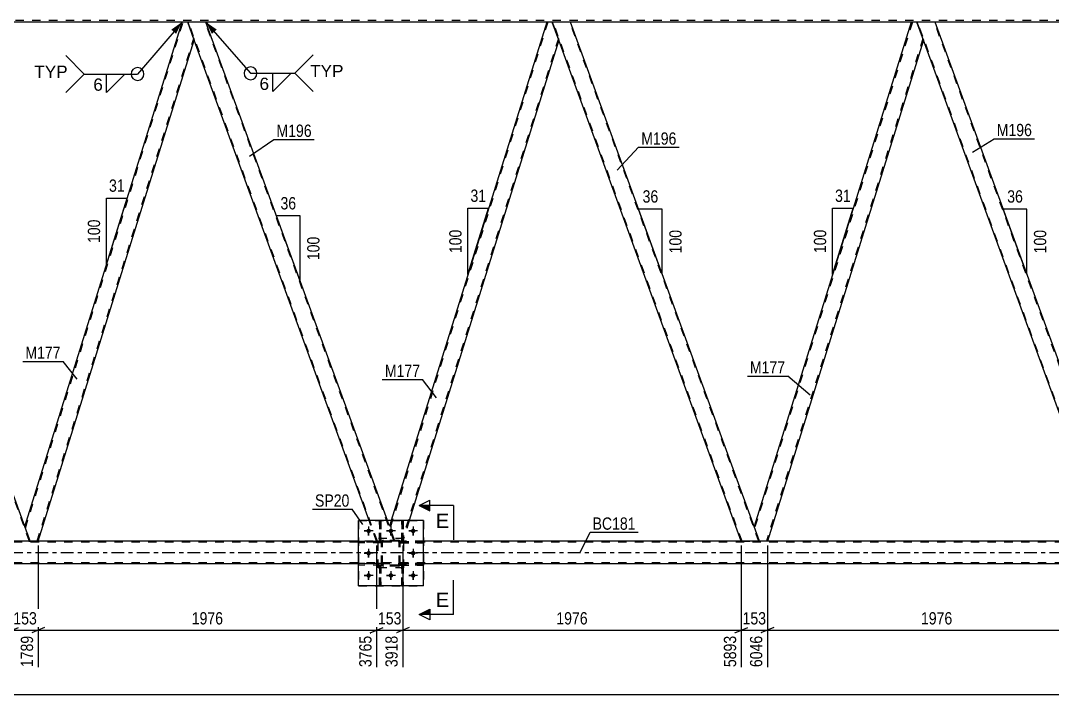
# Model space of a CAD drawing. Header units: millimetres. Extents: x 0 to 841, y 0 to 594.
# Drawn here: x 162.4 to 403.3, y 278.6 to 435.9 of the extents above; entities that cross this region are included whole.
import ezdxf

# ---------------------------------------------------------------- set-up
doc = ezdxf.new("R2010")
doc.units = ezdxf.units.MM
doc.linetypes.add('DXK_LINE_DOT2', pattern=[3.9198, 1.9599, -1.9599])
doc.linetypes.add('DXK_LINE_DOT3', pattern=[5.9187, 2.979, -0.9799, 0.9799, -0.9799])
doc.styles.add('Arial', font='ARIAL.TTF', dxfattribs={"height": 0.2})
doc.styles.add('Arial Narrow', font='ARIALN.TTF', dxfattribs={"height": 0.2})

# ---------------------------------------------------------------- blocks, each defined once
blk = doc.blocks.new('Part-318887466-3973 - 3642')
at = {"color": 7, "linetype": 'DXK_LINE_DOT2'}
for p, q in [((246.68, 314.05), (246.72, 314.24)), ((246.72, 314.24), (246.68, 314.05)), ((246.68, 309.01), (246.68, 314.05)), ((246.92, 314.05), (246.94, 314.15)), ((246.92, 309.01), (246.92, 314.05)), ((246.94, 314.15), (246.99, 314.22)), ((246.98, 314.5), (247.16, 314.53)), ((247.16, 314.53), (246.98, 314.5)), ((246.99, 314.22), (247.07, 314.28)), ((247.07, 314.28), (247.16, 314.29)), ((250.6, 314.53), (247.16, 314.53)), ((247.16, 314.29), (250.6, 314.29)), ((250.6, 314.53), (250.78, 314.5)), ((250.78, 314.5), (250.6, 314.53)), ((250.6, 314.29), (250.69, 314.28)), ((250.69, 314.28), (250.77, 314.22)), ((250.77, 314.22), (250.82, 314.15)), ((250.82, 314.15), (250.84, 314.05)), ((250.84, 309.01), (250.84, 314.05)), ((251.04, 314.24), (251.08, 314.05)), ((251.08, 314.05), (251.04, 314.24)), ((251.08, 309.01), (251.08, 314.05)), ((246.72, 308.83), (246.68, 309.01)), ((246.68, 309.01), (246.72, 308.83)), ((246.94, 308.92), (246.92, 309.01)), ((246.99, 308.84), (246.94, 308.92)), ((247.16, 308.53), (246.98, 308.57)), ((246.98, 308.57), (247.16, 308.53)), ((247.07, 308.79), (246.99, 308.84)), ((247.16, 308.77), (247.07, 308.79)), ((250.6, 308.77), (247.16, 308.77)), ((250.6, 308.53), (247.16, 308.53)), ((250.69, 308.79), (250.6, 308.77)), ((250.78, 308.57), (250.6, 308.53)), ((250.6, 308.53), (250.78, 308.57)), ((250.77, 308.84), (250.69, 308.79)), ((250.82, 308.92), (250.77, 308.84)), ((250.84, 309.01), (250.82, 308.92)), ((251.08, 309.01), (251.04, 308.83)), ((251.04, 308.83), (251.08, 309.01))]:
    blk.add_line(p, q, dxfattribs=at)
at = {"color": 7, "linetype": 'DXK_LINE_DOT3'}
blk.add_line((248.88, 311.53), (248.88, 311.53), dxfattribs=at)
at = {"color": 7, "linetype": 'DXK_LINE_DOT2'}
for centre, start, end in [((247.16, 314.05), 112.5, 157.5), ((247.16, 314.05), 112.5, 157.5), ((250.6, 314.05), 22.5, 67.5), ((250.6, 314.05), 22.5, 67.5), ((247.16, 309.01), 202.5, 247.5), ((247.16, 309.01), 202.5, 247.5), ((250.6, 309.01), 292.5, 337.5), ((250.6, 309.01), 292.5, 337.5)]:
    blk.add_arc(centre, 0.48, start, end, dxfattribs=at)
blk = doc.blocks.new('Part-318887466-4115 - 3642')
at = {"color": 7, "linetype": 'DXK_LINE_DOT2'}
for p, q in [((246.68, 309.09), (241.28, 309.09)), ((241.28, 308.77), (241.28, 309.09)), ((246.68, 308.77), (241.28, 308.77)), ((246.08, 308.77), (246.08, 309.09)), ((246.68, 309.09), (246.68, 308.77))]:
    blk.add_line(p, q, dxfattribs=at)
blk = doc.blocks.new('Part-318887466-4079 - 3642')
at = {"color": 7, "linetype": 'DXK_LINE_DOT2'}
for p, q in [((251.43, 303.93), (251.43, 308.77)), ((251.43, 308.77), (251.75, 308.77)), ((251.75, 308.77), (251.75, 303.93)), ((251.43, 308.17), (251.75, 308.17)), ((251.75, 303.93), (251.43, 303.93))]:
    blk.add_line(p, q, dxfattribs=at)
blk = doc.blocks.new('Part-318887466-4085 - 3642')
at = {"color": 7, "linetype": 'DXK_LINE_DOT2'}
for p, q in [((251.43, 314.29), (251.43, 319.13)), ((251.43, 319.13), (251.75, 319.13)), ((251.75, 319.13), (251.75, 314.29)), ((251.43, 314.89), (251.75, 314.89)), ((251.75, 314.29), (251.43, 314.29))]:
    blk.add_line(p, q, dxfattribs=at)
blk = doc.blocks.new('Part-318887466-4039 - 3642')
at = {"color": 7, "linetype": 'DXK_LINE_DOT2'}
for p, q in [((256.48, 309.09), (251.08, 309.09)), ((251.08, 309.09), (251.08, 308.77)), ((251.08, 308.77), (256.48, 308.77)), ((251.68, 308.77), (251.68, 309.09)), ((256.48, 308.77), (256.48, 309.09))]:
    blk.add_line(p, q, dxfattribs=at)
blk = doc.blocks.new('Part-318887466-4118 - 3642')
at = {"color": 2, "linetype": 'Continuous'}
blk.add_line((246.55, 319.13), (246.23, 319.13), dxfattribs=at)
at = {"color": 7, "linetype": 'DXK_LINE_DOT2'}
for p, q in [((246.23, 319.13), (246.23, 314.29)), ((246.55, 314.29), (246.55, 319.13)), ((246.23, 314.89), (246.55, 314.89)), ((246.23, 314.29), (246.55, 314.29))]:
    blk.add_line(p, q, dxfattribs=at)
blk = doc.blocks.new('Part-318887466-3871 - 3642')
at = {"color": 2, "linetype": 'Continuous'}
for p, q in [((290.82, 435.53), (286.56, 435.53)), ((333.7, 317.74), (290.82, 435.53)), ((330.69, 314.31), (288.09, 431.33))]:
    blk.add_line(p, q, dxfattribs=at)
at = {"color": 7, "linetype": 'DXK_LINE_DOT2'}
for p, q in [((286.56, 435.53), (288.09, 431.33)), ((330.86, 314.31), (286.73, 435.53)), ((334.77, 314.31), (290.65, 435.53)), ((334.94, 314.31), (333.7, 317.74)), ((330.69, 314.31), (334.94, 314.31))]:
    blk.add_line(p, q, dxfattribs=at)
blk = doc.blocks.new('Bolt-318887466-3878 - 3642')
at = {"color": 1, "linetype": 'Continuous'}
for p, q in [((242.64, 316.73), (243.33, 316.73)), ((243.68, 317.77), (243.68, 317.08)), ((243.68, 315.69), (243.68, 316.39)), ((244.72, 316.73), (244.03, 316.73)), ((247.84, 316.73), (248.53, 316.73)), ((248.88, 317.77), (248.88, 317.08)), ((248.88, 315.69), (248.88, 316.39)), ((249.92, 316.73), (249.23, 316.73)), ((253.04, 316.73), (253.73, 316.73)), ((254.08, 317.77), (254.08, 317.08)), ((254.08, 315.69), (254.08, 316.39)), ((255.12, 316.73), (254.43, 316.73)), ((242.64, 311.53), (243.33, 311.53)), ((243.68, 312.57), (243.68, 311.88)), ((243.68, 310.49), (243.68, 311.19)), ((244.72, 311.53), (244.03, 311.53)), ((253.04, 311.53), (253.73, 311.53)), ((254.08, 312.57), (254.08, 311.88)), ((254.08, 310.49), (254.08, 311.19)), ((255.12, 311.53), (254.43, 311.53)), ((242.64, 306.33), (243.33, 306.33)), ((243.68, 307.37), (243.68, 306.68)), ((243.68, 305.29), (243.68, 305.99)), ((244.72, 306.33), (244.03, 306.33)), ((247.84, 306.33), (248.53, 306.33)), ((248.88, 307.37), (248.88, 306.68)), ((248.88, 305.29), (248.88, 305.99)), ((249.92, 306.33), (249.23, 306.33)), ((253.04, 306.33), (253.73, 306.33)), ((254.08, 307.37), (254.08, 306.68)), ((254.08, 305.29), (254.08, 305.99)), ((255.12, 306.33), (254.43, 306.33))]:
    blk.add_line(p, q, dxfattribs=at)
blk = doc.blocks.new('Part-318887466-3883 - 3642')
at = {"color": 2, "linetype": 'Continuous'}
for p, q in [((370.38, 435.53), (333.68, 317.78)), ((371.7, 435.53), (370.38, 435.53)), ((373.23, 431.33), (371.7, 435.53)), ((373.25, 431.28), (336.79, 314.31)), ((334.94, 314.31), (333.7, 317.74))]:
    blk.add_line(p, q, dxfattribs=at)
at = {"color": 7, "linetype": 'DXK_LINE_DOT2'}
for p, q in [((370.63, 435.53), (333.81, 317.41)), ((373.11, 431.66), (336.54, 314.31)), ((373.25, 431.28), (373.23, 431.33)), ((373.25, 431.28), (373.23, 431.33)), ((333.68, 317.78), (333.7, 317.74)), ((336.79, 314.31), (334.94, 314.31))]:
    blk.add_line(p, q, dxfattribs=at)
blk = doc.blocks.new('Part-318887466-3888 - 3642')
at = {"color": 2, "linetype": 'Continuous'}
for p, q in [((375.96, 435.53), (371.7, 435.53)), ((418.83, 317.74), (375.96, 435.53)), ((415.82, 314.31), (373.23, 431.33))]:
    blk.add_line(p, q, dxfattribs=at)
at = {"color": 7, "linetype": 'DXK_LINE_DOT2'}
for p, q in [((371.7, 435.53), (373.23, 431.33)), ((415.99, 314.31), (371.87, 435.53)), ((419.91, 314.31), (375.79, 435.53)), ((420.08, 314.31), (418.83, 317.74)), ((415.82, 314.31), (420.08, 314.31))]:
    blk.add_line(p, q, dxfattribs=at)
blk = doc.blocks.new('Part-318887466-3913 - 3642')
at = {"color": 7, "linetype": 'DXK_LINE_DOT2'}
for p, q in [((251.88, 314.93), (245.88, 314.93)), ((245.88, 308.13), (245.88, 314.93)), ((251.88, 308.13), (251.88, 314.93)), ((251.88, 308.13), (245.88, 308.13))]:
    blk.add_line(p, q, dxfattribs=at)
blk = doc.blocks.new('Part-318887466-3939 - 3642')
at = {"color": 7, "linetype": 'DXK_LINE_DOT2'}
for p, q in [((246.23, 303.93), (246.23, 308.77)), ((246.23, 308.77), (246.55, 308.77)), ((246.55, 308.77), (246.55, 303.93)), ((246.23, 308.17), (246.55, 308.17)), ((246.55, 303.93), (246.23, 303.93))]:
    blk.add_line(p, q, dxfattribs=at)
blk = doc.blocks.new('Part-318887466-4096 - 3642')
at = {"color": 7, "linetype": 'DXK_LINE_DOT2'}
for p, q in [((246.68, 314.29), (241.28, 314.29)), ((241.28, 314.29), (241.28, 313.97)), ((246.68, 313.97), (241.28, 313.97)), ((246.08, 313.97), (246.08, 314.29)), ((246.68, 313.97), (246.68, 314.29))]:
    blk.add_line(p, q, dxfattribs=at)
blk = doc.blocks.new('Part-318887466-3947 - 3642')
at = {"color": 2, "linetype": 'Continuous'}
for p, q in [((160.42, 314.31), (116.3, 435.53)), ((116.3, 435.53), (120.55, 435.53)), ((163.43, 317.74), (120.55, 435.53))]:
    blk.add_line(p, q, dxfattribs=at)
at = {"color": 7, "linetype": 'DXK_LINE_DOT2'}
for p, q in [((160.59, 314.31), (116.47, 435.53)), ((164.5, 314.31), (120.38, 435.53)), ((164.67, 314.31), (163.43, 317.74)), ((160.42, 314.31), (164.67, 314.31))]:
    blk.add_line(p, q, dxfattribs=at)
blk = doc.blocks.new('Part-318887466-3965 - 3642')
at = {"color": 7, "linetype": 'DXK_LINE_DOT2'}
for p, q in [((251.75, 308.77), (251.43, 308.77)), ((251.43, 308.77), (251.43, 303.93)), ((251.75, 303.93), (251.75, 308.77)), ((251.43, 308.17), (251.75, 308.17)), ((251.43, 303.93), (251.75, 303.93))]:
    blk.add_line(p, q, dxfattribs=at)
blk = doc.blocks.new('Part-318887466-3971 - 3642')
at = {"color": 2, "linetype": 'Continuous'}
for p, q in [((256.48, 319.13), (241.28, 319.13)), ((241.28, 303.93), (241.28, 319.13)), ((256.48, 303.93), (256.48, 319.13)), ((256.48, 303.93), (241.28, 303.93))]:
    blk.add_line(p, q, dxfattribs=at)
blk = doc.blocks.new('Part-318887466-3972 - 3642')
at = {"color": 7, "linetype": 'DXK_LINE_DOT2'}
for p, q in [((241.28, 319.13), (256.48, 319.13)), ((241.28, 319.13), (241.28, 303.93)), ((256.48, 319.13), (256.48, 303.93)), ((241.28, 303.93), (256.48, 303.93))]:
    blk.add_line(p, q, dxfattribs=at)
blk = doc.blocks.new('Part-318887466-3974 - 3642')
at = {"color": 7, "linetype": 'DXK_LINE_DOT2'}
for p, q in [((251.88, 314.93), (245.88, 314.93)), ((245.88, 308.13), (245.88, 314.93)), ((251.88, 308.13), (251.88, 314.93)), ((251.88, 308.13), (245.88, 308.13))]:
    blk.add_line(p, q, dxfattribs=at)
blk = doc.blocks.new('Part-318887466-3979 - 3642')
at = {"color": 7, "linetype": 'DXK_LINE_DOT2'}
for p, q in [((285.5, 435.53), (248.68, 317.41)), ((287.98, 431.66), (251.4, 314.31)), ((288.11, 431.28), (288.09, 431.33)), ((288.11, 431.28), (288.09, 431.33)), ((248.96, 319.13), (248.54, 317.78)), ((253.15, 319.13), (251.65, 314.31)), ((249.81, 314.31), (248.54, 317.78)), ((251.65, 314.31), (249.81, 314.31))]:
    blk.add_line(p, q, dxfattribs=at)
at = {"color": 2, "linetype": 'Continuous'}
for p, q in [((285.25, 435.53), (248.96, 319.13)), ((286.56, 435.53), (285.25, 435.53)), ((288.09, 431.33), (286.56, 435.53)), ((288.11, 431.28), (253.15, 319.13))]:
    blk.add_line(p, q, dxfattribs=at)
blk = doc.blocks.new('Part-318887466-3984 - 3642')
at = {"color": 2, "linetype": 'Continuous'}
for p, q in [((205.69, 435.53), (201.43, 435.53)), ((248.05, 319.13), (205.69, 435.53)), ((243.8, 319.13), (202.96, 431.33))]:
    blk.add_line(p, q, dxfattribs=at)
at = {"color": 7, "linetype": 'DXK_LINE_DOT2'}
for p, q in [((201.43, 435.53), (202.96, 431.33)), ((245.72, 314.31), (201.6, 435.53)), ((249.64, 314.31), (205.52, 435.53)), ((245.55, 314.31), (243.8, 319.13)), ((249.81, 314.31), (248.05, 319.13)), ((249.81, 314.31), (245.55, 314.31))]:
    blk.add_line(p, q, dxfattribs=at)
blk = doc.blocks.new('Part-318887466-3989 - 3642')
at = {"color": 2, "linetype": 'Continuous'}
for p, q in [((163.41, 317.78), (200.11, 435.53)), ((201.43, 435.53), (200.11, 435.53)), ((202.96, 431.33), (201.43, 435.53)), ((166.52, 314.31), (202.98, 431.28)), ((164.67, 314.31), (163.43, 317.74))]:
    blk.add_line(p, q, dxfattribs=at)
at = {"color": 7, "linetype": 'DXK_LINE_DOT2'}
for p, q in [((163.55, 317.41), (200.36, 435.53)), ((166.27, 314.31), (202.84, 431.66)), ((202.98, 431.28), (202.96, 431.33)), ((202.98, 431.28), (202.96, 431.33)), ((163.43, 317.74), (163.41, 317.78)), ((164.67, 314.31), (166.52, 314.31))]:
    blk.add_line(p, q, dxfattribs=at)
blk = doc.blocks.new('Part-318887466-4002 - 3642')
at = {"color": 2, "linetype": 'Continuous'}
for p, q in [((241.28, 314.31), (106.7, 314.31)), ((496.49, 314.31), (256.48, 314.31)), ((241.28, 309.03), (106.7, 309.03)), ((496.49, 309.03), (256.48, 309.03))]:
    blk.add_line(p, q, dxfattribs=at)
at = {"color": 7, "linetype": 'DXK_LINE_DOT2'}
for p, q in [((782.13, 314.07), (106.7, 314.07)), ((256.48, 314.31), (241.28, 314.31)), ((782.13, 309.27), (106.7, 309.27)), ((256.48, 309.03), (241.28, 309.03))]:
    blk.add_line(p, q, dxfattribs=at)
at = {"color": 7, "linetype": 'DXK_LINE_DOT3'}
blk.add_line((106.7, 311.67), (782.13, 311.67), dxfattribs=at)
blk = doc.blocks.new('Part-318887466-4030 - 3642')
at = {"color": 7, "linetype": 'DXK_LINE_DOT2'}
for p, q in [((251.08, 313.97), (251.08, 314.29)), ((251.08, 314.29), (256.48, 314.29)), ((256.48, 313.97), (251.08, 313.97)), ((251.68, 313.97), (251.68, 314.29)), ((256.48, 314.29), (256.48, 313.97))]:
    blk.add_line(p, q, dxfattribs=at)
blk = doc.blocks.new('Part-318887466-4036 - 3642')
at = {"color": 7, "linetype": 'DXK_LINE_DOT2'}
for p, q in [((256.48, 314.29), (251.08, 314.29)), ((251.08, 314.29), (251.08, 313.97)), ((251.08, 313.97), (256.48, 313.97)), ((251.68, 313.97), (251.68, 314.29)), ((256.48, 313.97), (256.48, 314.29))]:
    blk.add_line(p, q, dxfattribs=at)
blk = doc.blocks.new('Part-318887466-4042 - 3642')
at = {"color": 7, "linetype": 'DXK_LINE_DOT2'}
for p, q in [((246.23, 314.29), (246.23, 319.13)), ((246.23, 319.13), (246.55, 319.13)), ((246.55, 319.13), (246.55, 314.29)), ((246.23, 314.89), (246.55, 314.89)), ((246.55, 314.29), (246.23, 314.29))]:
    blk.add_line(p, q, dxfattribs=at)
blk = doc.blocks.new('Part-318887466-4163 - 3642')
at = {"color": 7, "linetype": 'DXK_LINE_DOT2'}
for p, q in [((246.55, 308.77), (246.23, 308.77)), ((246.23, 308.77), (246.23, 303.93)), ((246.55, 303.93), (246.55, 308.77)), ((246.23, 308.17), (246.55, 308.17)), ((246.23, 303.93), (246.55, 303.93))]:
    blk.add_line(p, q, dxfattribs=at)
blk = doc.blocks.new('Part-318887466-4073 - 3642')
at = {"color": 7, "linetype": 'DXK_LINE_DOT2'}
for p, q in [((770.73, 435.85), (106.7, 435.85)), ((205.69, 435.53), (200.11, 435.53)), ((290.82, 435.53), (285.25, 435.53)), ((375.96, 435.53), (370.38, 435.53))]:
    blk.add_line(p, q, dxfattribs=at)
at = {"color": 2, "linetype": 'Continuous'}
for p, q in [((200.11, 435.53), (120.55, 435.53)), ((285.25, 435.53), (205.69, 435.53)), ((370.38, 435.53), (290.82, 435.53)), ((455.52, 435.53), (375.96, 435.53))]:
    blk.add_line(p, q, dxfattribs=at)
blk = doc.blocks.new('Bolt-318887466-4074 - 3642')
at = {"linetype": 'Continuous'}
for points in [[(244.2, 316.73, -1), (243.16, 316.73, -1)], [(249.4, 316.73, -1), (248.36, 316.73, -1)], [(254.6, 316.73, -1), (253.56, 316.73, -1)], [(244.2, 311.53, -1), (243.16, 311.53, -1)], [(254.6, 311.53, -1), (253.56, 311.53, -1)], [(244.2, 306.33, -1), (243.16, 306.33, -1)], [(249.4, 306.33, -1), (248.36, 306.33, -1)], [(254.6, 306.33, -1), (253.56, 306.33, -1)]]:
    blk.add_hatch(color=1, dxfattribs=at).paths.add_polyline_path(points)
at = {"color": 1, "linetype": 'Continuous'}
for p, q in [((244.72, 316.73), (242.64, 316.73)), ((243.68, 317.77), (243.68, 315.69)), ((249.92, 316.73), (247.84, 316.73)), ((248.88, 317.77), (248.88, 315.69)), ((255.12, 316.73), (253.04, 316.73)), ((254.08, 317.77), (254.08, 315.69)), ((244.72, 311.53), (242.64, 311.53)), ((243.68, 312.57), (243.68, 310.49)), ((255.12, 311.53), (253.04, 311.53)), ((254.08, 312.57), (254.08, 310.49)), ((244.72, 306.33), (242.64, 306.33)), ((243.68, 307.37), (243.68, 305.29)), ((249.92, 306.33), (247.84, 306.33)), ((248.88, 307.37), (248.88, 305.29)), ((255.12, 306.33), (253.04, 306.33)), ((254.08, 307.37), (254.08, 305.29))]:
    blk.add_line(p, q, dxfattribs=at)
blk = doc.blocks.new('Part-318887466-4093 - 3642')
at = {"color": 7, "linetype": 'DXK_LINE_DOT2'}
for p, q in [((246.68, 314.05), (246.72, 314.24)), ((246.72, 314.24), (246.68, 314.05)), ((246.68, 309.01), (246.68, 314.05)), ((246.92, 314.05), (246.94, 314.15)), ((246.92, 309.01), (246.92, 314.05)), ((246.94, 314.15), (246.99, 314.22)), ((246.98, 314.5), (247.16, 314.53)), ((247.16, 314.53), (246.98, 314.5)), ((246.99, 314.22), (247.07, 314.28)), ((247.07, 314.28), (247.16, 314.29)), ((250.6, 314.53), (247.16, 314.53)), ((247.16, 314.29), (250.6, 314.29)), ((250.6, 314.53), (250.78, 314.5)), ((250.78, 314.5), (250.6, 314.53)), ((250.6, 314.29), (250.69, 314.28)), ((250.69, 314.28), (250.77, 314.22)), ((250.77, 314.22), (250.82, 314.15)), ((250.82, 314.15), (250.84, 314.05)), ((250.84, 309.01), (250.84, 314.05)), ((251.04, 314.24), (251.08, 314.05)), ((251.08, 314.05), (251.04, 314.24)), ((251.08, 309.01), (251.08, 314.05)), ((246.72, 308.83), (246.68, 309.01)), ((246.68, 309.01), (246.72, 308.83)), ((246.94, 308.92), (246.92, 309.01)), ((246.99, 308.84), (246.94, 308.92)), ((247.16, 308.53), (246.98, 308.57)), ((246.98, 308.57), (247.16, 308.53)), ((247.07, 308.79), (246.99, 308.84)), ((247.16, 308.77), (247.07, 308.79)), ((250.6, 308.77), (247.16, 308.77)), ((250.6, 308.53), (247.16, 308.53)), ((250.69, 308.79), (250.6, 308.77)), ((250.78, 308.57), (250.6, 308.53)), ((250.6, 308.53), (250.78, 308.57)), ((250.77, 308.84), (250.69, 308.79)), ((250.82, 308.92), (250.77, 308.84)), ((250.84, 309.01), (250.82, 308.92)), ((251.08, 309.01), (251.04, 308.83)), ((251.04, 308.83), (251.08, 309.01))]:
    blk.add_line(p, q, dxfattribs=at)
at = {"color": 7, "linetype": 'DXK_LINE_DOT3'}
blk.add_line((248.88, 311.53), (248.88, 311.53), dxfattribs=at)
at = {"color": 7, "linetype": 'DXK_LINE_DOT2'}
for centre, start, end in [((247.16, 314.05), 112.5, 157.5), ((247.16, 314.05), 112.5, 157.5), ((250.6, 314.05), 22.5, 67.5), ((250.6, 314.05), 22.5, 67.5), ((247.16, 309.01), 202.5, 247.5), ((247.16, 309.01), 202.5, 247.5), ((250.6, 309.01), 292.5, 337.5), ((250.6, 309.01), 292.5, 337.5)]:
    blk.add_arc(centre, 0.48, start, end, dxfattribs=at)
blk = doc.blocks.new('Part-318887466-4097 - 3642')
at = {"color": 7, "linetype": 'DXK_LINE_DOT2'}
for p, q in [((246.68, 309.09), (241.28, 309.09)), ((241.28, 309.09), (241.28, 308.77)), ((246.68, 308.77), (241.28, 308.77)), ((246.08, 308.77), (246.08, 309.09)), ((246.68, 308.77), (246.68, 309.09))]:
    blk.add_line(p, q, dxfattribs=at)
blk = doc.blocks.new('Part-318887466-4109 - 3642')
at = {"color": 7, "linetype": 'DXK_LINE_DOT2'}
for p, q in [((251.08, 308.77), (251.08, 309.09)), ((251.08, 309.09), (256.48, 309.09)), ((256.48, 308.77), (251.08, 308.77)), ((251.68, 308.77), (251.68, 309.09)), ((256.48, 309.09), (256.48, 308.77))]:
    blk.add_line(p, q, dxfattribs=at)
blk = doc.blocks.new('Part-318887466-4112 - 3642')
at = {"color": 7, "linetype": 'DXK_LINE_DOT2'}
for p, q in [((246.68, 314.29), (241.28, 314.29)), ((241.28, 313.97), (241.28, 314.29)), ((246.68, 313.97), (241.28, 313.97)), ((246.08, 313.97), (246.08, 314.29)), ((246.68, 314.29), (246.68, 313.97))]:
    blk.add_line(p, q, dxfattribs=at)
blk = doc.blocks.new('Part-318887466-4127 - 3642')
at = {"color": 2, "linetype": 'Continuous'}
blk.add_line((251.75, 319.13), (251.43, 319.13), dxfattribs=at)
at = {"color": 7, "linetype": 'DXK_LINE_DOT2'}
for p, q in [((251.43, 319.13), (251.43, 314.29)), ((251.75, 314.29), (251.75, 319.13)), ((251.43, 314.89), (251.75, 314.89)), ((251.43, 314.29), (251.75, 314.29))]:
    blk.add_line(p, q, dxfattribs=at)
blk = doc.blocks.new('StraightDimension-318887466-4192 - 3642')
at = {"color": 7, "linetype": 'Continuous'}
for p, q in [((166.52, 313.31), (166.52, 284.94)), ((245.55, 313.31), (245.55, 284.94)), ((168.02, 294.15), (165.02, 292.95)), ((244.05, 292.95), (247.05, 294.15)), ((166.52, 293.55), (245.55, 293.55))]:
    blk.add_line(p, q, dxfattribs=at)
at = {"color": 0}
blk.add_wipeout([(210.29, 294.3), (210.29, 298.5), (201.78, 298.5), (201.78, 294.3)], dxfattribs=at)
at = {"color": 0, "linetype": 'Continuous'}
blk.add_wipeout([(244.95, 292.85), (240.75, 292.85), (240.75, 284.34), (244.95, 284.34)], dxfattribs=at)
at = {"color": 3, "style": 'Arial Narrow'}
blk.add_text('1976', height=2.863, dxfattribs=at).set_placement((202.38, 294.9))
at = {"color": 3, "linetype": 'Continuous', "style": 'Arial Narrow'}
blk.add_text('3765', height=2.863, rotation=90.0002, dxfattribs=at).set_placement((244.35, 284.94))
blk = doc.blocks.new('StraightDimension-318887466-4483 - 3642')
at = {"color": 7, "linetype": 'Continuous'}
blk.add_line((54.97, 278.58), (792.35, 278.58), dxfattribs=at)
blk = doc.blocks.new('StraightDimension-318887466-4249 - 3642')
at = {"color": 7, "linetype": 'Continuous'}
for p, q in [((330.69, 313.31), (330.69, 284.94)), ((336.79, 313.31), (336.79, 284.94)), ((329.19, 292.95), (332.19, 294.15)), ((338.29, 294.15), (335.29, 292.95)), ((330.69, 293.55), (336.79, 293.55))]:
    blk.add_line(p, q, dxfattribs=at)
at = {"color": 0}
blk.add_wipeout([(337.08, 294.3), (337.08, 298.5), (330.39, 298.5), (330.39, 294.3)], dxfattribs=at)
at = {"color": 0, "linetype": 'Continuous'}
blk.add_wipeout([(336.19, 292.85), (331.99, 292.85), (331.99, 284.34), (336.19, 284.34)], dxfattribs=at)
at = {"color": 3, "style": 'Arial Narrow'}
blk.add_text('153', height=2.863, dxfattribs=at).set_placement((330.99, 294.9))
at = {"color": 3, "linetype": 'Continuous', "style": 'Arial Narrow'}
blk.add_text('6046', height=2.863, rotation=90.0002, dxfattribs=at).set_placement((335.59, 284.94))
blk = doc.blocks.new('StraightDimension-318887466-4211 - 3642')
at = {"color": 7, "linetype": 'Continuous'}
for p, q in [((245.55, 313.31), (245.55, 284.94)), ((251.65, 313.31), (251.65, 284.94)), ((244.05, 292.95), (247.05, 294.15)), ((253.15, 294.15), (250.15, 292.95)), ((245.55, 293.55), (251.65, 293.55))]:
    blk.add_line(p, q, dxfattribs=at)
at = {"color": 0}
blk.add_wipeout([(251.94, 294.3), (251.94, 298.5), (245.26, 298.5), (245.26, 294.3)], dxfattribs=at)
at = {"color": 0, "linetype": 'Continuous'}
blk.add_wipeout([(251.05, 292.85), (246.85, 292.85), (246.85, 284.34), (251.05, 284.34)], dxfattribs=at)
at = {"color": 3, "style": 'Arial Narrow'}
blk.add_text('153', height=2.863, dxfattribs=at).set_placement((245.86, 294.9))
at = {"color": 3, "linetype": 'Continuous', "style": 'Arial Narrow'}
blk.add_text('3918', height=2.863, rotation=90.0002, dxfattribs=at).set_placement((250.45, 284.94))
blk = doc.blocks.new('StraightDimension-318887466-4230 - 3642')
at = {"color": 7, "linetype": 'Continuous'}
for p, q in [((251.65, 313.31), (251.65, 284.94)), ((330.69, 313.31), (330.69, 284.94)), ((253.15, 294.15), (250.15, 292.95)), ((329.19, 292.95), (332.19, 294.15)), ((251.65, 293.55), (330.69, 293.55))]:
    blk.add_line(p, q, dxfattribs=at)
at = {"color": 0}
blk.add_wipeout([(295.43, 294.3), (295.43, 298.5), (286.91, 298.5), (286.91, 294.3)], dxfattribs=at)
at = {"color": 0, "linetype": 'Continuous'}
blk.add_wipeout([(330.09, 292.85), (325.89, 292.85), (325.89, 284.34), (330.09, 284.34)], dxfattribs=at)
at = {"color": 3, "style": 'Arial Narrow'}
blk.add_text('1976', height=2.863, dxfattribs=at).set_placement((287.51, 294.9))
at = {"color": 3, "linetype": 'Continuous', "style": 'Arial Narrow'}
blk.add_text('5893', height=2.863, rotation=90.0002, dxfattribs=at).set_placement((329.49, 284.94))
blk = doc.blocks.new('StraightDimension-318887466-4268 - 3642')
at = {"color": 7, "linetype": 'Continuous'}
for p, q in [((336.79, 313.31), (336.79, 284.94)), ((415.82, 313.31), (415.82, 284.94)), ((338.29, 294.15), (335.29, 292.95)), ((414.32, 292.95), (417.32, 294.15)), ((336.79, 293.55), (415.82, 293.55))]:
    blk.add_line(p, q, dxfattribs=at)
at = {"color": 0}
blk.add_wipeout([(380.56, 294.3), (380.56, 298.5), (372.05, 298.5), (372.05, 294.3)], dxfattribs=at)
at = {"color": 0, "linetype": 'Continuous'}
blk.add_wipeout([(415.22, 292.85), (411.02, 292.85), (411.02, 284.34), (415.22, 284.34)], dxfattribs=at)
at = {"color": 3, "style": 'Arial Narrow'}
blk.add_text('1976', height=2.863, dxfattribs=at).set_placement((372.65, 294.9))
at = {"color": 3, "linetype": 'Continuous', "style": 'Arial Narrow'}
blk.add_text('8022', height=2.863, rotation=90.0002, dxfattribs=at).set_placement((414.62, 284.94))
blk = doc.blocks.new('StraightDimension-318887466-4451 - 3642')
at = {"color": 7, "linetype": 'Continuous'}
for p, q in [((160.42, 313.31), (160.42, 284.94)), ((166.52, 313.31), (166.52, 284.94)), ((158.92, 292.95), (161.92, 294.15)), ((168.02, 294.15), (165.02, 292.95)), ((160.42, 293.55), (166.52, 293.55))]:
    blk.add_line(p, q, dxfattribs=at)
at = {"color": 0}
blk.add_wipeout([(166.81, 294.3), (166.81, 298.5), (160.13, 298.5), (160.13, 294.3)], dxfattribs=at)
at = {"color": 0, "linetype": 'Continuous'}
blk.add_wipeout([(165.92, 292.85), (161.72, 292.85), (161.72, 284.34), (165.92, 284.34)], dxfattribs=at)
at = {"color": 3, "style": 'Arial Narrow'}
blk.add_text('153', height=2.863, dxfattribs=at).set_placement((160.73, 294.9))
at = {"color": 3, "linetype": 'Continuous', "style": 'Arial Narrow'}
blk.add_text('1789', height=2.863, rotation=90.0002, dxfattribs=at).set_placement((165.32, 284.94))
blk = doc.blocks.new('AngleDimension-318887466-13396 - 3642')
at = {"color": 7, "linetype": 'Continuous'}
for p, q in [((182.47, 394.41), (187.3, 394.41)), ((182.47, 378.95), (187.3, 394.41)), ((182.47, 378.95), (182.47, 394.41)), ((183.07, 380.87), (187.3, 394.41))]:
    blk.add_line(p, q, dxfattribs=at)
at = {"color": 0}
for points in [[(187.31, 395.31), (187.31, 399.51), (182.46, 399.51), (182.46, 395.31)], [(181.57, 390.02), (177.37, 390.02), (177.37, 383.34), (181.57, 383.34)]]:
    blk.add_wipeout(points, dxfattribs=at)
at = {"color": 3, "style": 'Arial Narrow'}
blk.add_text('31', height=2.863, dxfattribs=at).set_placement((183.06, 395.91))
blk.add_text('100', height=2.863, rotation=90.0002, dxfattribs=at).set_placement((180.97, 383.94))
blk = doc.blocks.new('AngleDimension-318887466-13410 - 3642')
at = {"color": 7, "linetype": 'Continuous'}
for p, q in [((225.78, 380.33), (222.15, 390.29)), ((227.7, 390.29), (222.15, 390.29)), ((227.7, 375.07), (222.15, 390.29)), ((227.7, 375.07), (227.7, 390.29))]:
    blk.add_line(p, q, dxfattribs=at)
at = {"color": 0}
for points in [[(227.35, 391.19), (227.35, 395.39), (222.5, 395.39), (222.5, 391.19)], [(232.79, 386.02), (228.59, 386.02), (228.59, 379.34), (232.79, 379.34)]]:
    blk.add_wipeout(points, dxfattribs=at)
at = {"color": 3, "style": 'Arial Narrow'}
blk.add_text('36', height=2.863, dxfattribs=at).set_placement((223.1, 391.79))
blk.add_text('100', height=2.863, rotation=90.0002, dxfattribs=at).set_placement((232.2, 379.94))
blk = doc.blocks.new('AngleDimension-318887466-13424 - 3642')
at = {"color": 7, "linetype": 'Continuous'}
for p, q in [((266.87, 392.05), (271.69, 392.05)), ((266.87, 376.59), (271.69, 392.05)), ((266.87, 376.59), (266.87, 392.05)), ((267.23, 377.73), (271.69, 392.05))]:
    blk.add_line(p, q, dxfattribs=at)
at = {"color": 0}
for points in [[(271.71, 392.95), (271.71, 397.15), (266.86, 397.15), (266.86, 392.95)], [(265.97, 387.66), (261.77, 387.66), (261.77, 380.98), (265.97, 380.98)]]:
    blk.add_wipeout(points, dxfattribs=at)
at = {"color": 3, "style": 'Arial Narrow'}
blk.add_text('31', height=2.863, dxfattribs=at).set_placement((267.46, 393.55))
blk.add_text('100', height=2.863, rotation=90.0002, dxfattribs=at).set_placement((265.37, 381.58))
blk = doc.blocks.new('AngleDimension-318887466-13438 - 3642')
at = {"color": 7, "linetype": 'Continuous'}
for p, q in [((311.67, 378.24), (306.71, 391.88)), ((312.25, 391.88), (306.71, 391.88)), ((312.25, 376.65), (306.71, 391.88)), ((312.25, 376.65), (312.25, 391.88))]:
    blk.add_line(p, q, dxfattribs=at)
at = {"color": 0}
for points in [[(311.91, 392.78), (311.91, 396.98), (307.05, 396.98), (307.05, 392.78)], [(317.35, 387.61), (313.15, 387.61), (313.15, 380.92), (317.35, 380.92)]]:
    blk.add_wipeout(points, dxfattribs=at)
at = {"color": 3, "style": 'Arial Narrow'}
blk.add_text('36', height=2.863, dxfattribs=at).set_placement((307.65, 393.38))
blk.add_text('100', height=2.863, rotation=90.0002, dxfattribs=at).set_placement((316.75, 381.52))
blk = doc.blocks.new('AngleDimension-318887466-13451 - 3642')
at = {"color": 7, "linetype": 'Continuous'}
for p, q in [((396.81, 378.24), (391.85, 391.88)), ((397.39, 391.88), (391.85, 391.88)), ((397.39, 376.65), (391.85, 391.88)), ((397.39, 376.65), (397.39, 391.88))]:
    blk.add_line(p, q, dxfattribs=at)
at = {"color": 0}
for points in [[(397.04, 392.78), (397.04, 396.98), (392.19, 396.98), (392.19, 392.78)], [(402.49, 387.61), (398.29, 387.61), (398.29, 380.92), (402.49, 380.92)]]:
    blk.add_wipeout(points, dxfattribs=at)
at = {"color": 3, "style": 'Arial Narrow'}
blk.add_text('36', height=2.863, dxfattribs=at).set_placement((392.79, 393.38))
blk.add_text('100', height=2.863, rotation=90.0002, dxfattribs=at).set_placement((401.89, 381.52))
blk = doc.blocks.new('AngleDimension-318887466-13453 - 3642')
at = {"color": 7, "linetype": 'Continuous'}
for p, q in [((352.01, 392.05), (356.83, 392.05)), ((352.01, 376.59), (356.83, 392.05)), ((352.01, 376.59), (352.01, 392.05)), ((352.36, 377.73), (356.83, 392.05))]:
    blk.add_line(p, q, dxfattribs=at)
at = {"color": 0}
for points in [[(356.85, 392.95), (356.85, 397.15), (351.99, 397.15), (351.99, 392.95)], [(351.11, 387.66), (346.91, 387.66), (346.91, 380.98), (351.11, 380.98)]]:
    blk.add_wipeout(points, dxfattribs=at)
at = {"color": 3, "style": 'Arial Narrow'}
blk.add_text('31', height=2.863, dxfattribs=at).set_placement((352.59, 393.55))
blk.add_text('100', height=2.863, rotation=90.0002, dxfattribs=at).set_placement((350.51, 381.58))
blk = doc.blocks.new('SectionMark-318887466-5359 - 3642')
at = {"linetype": 'Continuous'}
for points in [[(257.98, 322.67), (257.98, 321.42), (255.48, 322.67)], [(257.98, 298.47), (257.98, 297.22), (255.48, 297.22)]]:
    blk.add_hatch(color=6, dxfattribs=at).paths.add_polyline_path(points)
at = {"color": 6, "linetype": 'Continuous'}
for p, q in [((255.48, 322.67), (257.98, 323.92)), ((257.98, 321.42), (257.98, 323.92)), ((263.48, 322.67), (255.48, 322.67)), ((255.48, 322.67), (257.98, 321.42)), ((255.48, 297.22), (257.98, 298.47)), ((263.48, 297.22), (255.48, 297.22)), ((257.98, 295.97), (255.48, 297.22)), ((257.98, 298.47), (257.98, 295.97))]:
    blk.add_line(p, q, dxfattribs=at)
at = {"color": 0, "linetype": 'Continuous'}
for points in [[(262.48, 317.42), (262.48, 320.92), (259.37, 320.92), (259.37, 317.42)], [(262.48, 298.97), (262.48, 302.47), (259.37, 302.47), (259.37, 298.97)]]:
    blk.add_wipeout(points, dxfattribs=at)
at = {"color": 6, "linetype": 'Continuous'}
for p, q in [((263.48, 322.67), (263.48, 314.67)), ((263.48, 297.22), (263.48, 305.22))]:
    blk.add_line(p, q, dxfattribs=at)
at = {"color": 3, "linetype": 'Continuous', "style": 'Arial'}
for p in [(259.37, 317.42), (259.37, 298.97)]:
    blk.add_text('E', height=3.34, dxfattribs=at).set_placement(p)
blk = doc.blocks.new('Mark-318887466-3867 - 3642')
at = {"color": 0}
blk.add_wipeout([(315.55, 406.9), (315.55, 409.9), (307.33, 409.9), (307.33, 406.9)], dxfattribs=at)
blk.add_wipeout([(315.55, 406.9), (315.55, 409.9), (307.33, 409.9), (307.33, 406.9)], dxfattribs=at)
at = {"color": 30, "linetype": 'Continuous'}
for p, q in [((301.74, 400.97), (306.73, 406.3)), ((306.73, 406.3), (316.15, 406.3))]:
    blk.add_line(p, q, dxfattribs=at)
at = {"color": 3, "style": 'Arial Narrow'}
blk.add_text('M196', height=2.863, dxfattribs=at).set_placement((307.33, 406.9))
blk = doc.blocks.new('Mark-318887466-3879 - 3642')
at = {"color": 0}
blk.add_wipeout([(340.93, 353.48), (340.93, 356.48), (332.71, 356.48), (332.71, 353.48)], dxfattribs=at)
blk.add_wipeout([(340.93, 353.48), (340.93, 356.48), (332.71, 356.48), (332.71, 353.48)], dxfattribs=at)
at = {"color": 30, "linetype": 'Continuous'}
for p in [(332.11, 352.88), (346.78, 348.43)]:
    blk.add_line(p, (341.53, 352.88), dxfattribs=at)
at = {"color": 3, "style": 'Arial Narrow'}
blk.add_text('M177', height=2.863, dxfattribs=at).set_placement((332.71, 353.48))
blk = doc.blocks.new('Mark-318887466-3884 - 3642')
at = {"color": 0}
blk.add_wipeout([(398.56, 408.89), (398.56, 411.89), (390.34, 411.89), (390.34, 408.89)], dxfattribs=at)
blk.add_wipeout([(398.56, 408.89), (398.56, 411.89), (390.34, 411.89), (390.34, 408.89)], dxfattribs=at)
at = {"color": 30, "linetype": 'Continuous'}
for p, q in [((384.7, 405.13), (389.74, 408.29)), ((389.74, 408.29), (399.16, 408.29))]:
    blk.add_line(p, q, dxfattribs=at)
at = {"color": 3, "style": 'Arial Narrow'}
blk.add_text('M196', height=2.863, dxfattribs=at).set_placement((390.34, 408.89))
blk = doc.blocks.new('Mark-318887466-3967 - 3642')
at = {"color": 0}
blk.add_wipeout([(239.2, 322.39), (239.2, 325.39), (231.16, 325.39), (231.16, 322.39)], dxfattribs=at)
blk.add_wipeout([(239.2, 322.39), (239.2, 325.39), (231.16, 325.39), (231.16, 322.39)], dxfattribs=at)
at = {"color": 30, "linetype": 'Continuous'}
for p in [(230.56, 321.79), (242.33, 318.21)]:
    blk.add_line(p, (239.8, 321.79), dxfattribs=at)
at = {"color": 3, "style": 'Arial Narrow'}
blk.add_text('SP20', height=2.863, dxfattribs=at).set_placement((231.16, 322.39))
blk = doc.blocks.new('Mark-318887466-3975 - 3642')
at = {"color": 0}
blk.add_wipeout([(255.69, 352.66), (255.69, 355.66), (247.47, 355.66), (247.47, 352.66)], dxfattribs=at)
blk.add_wipeout([(255.69, 352.66), (255.69, 355.66), (247.47, 355.66), (247.47, 352.66)], dxfattribs=at)
at = {"color": 30, "linetype": 'Continuous'}
for p in [(246.87, 352.06), (259.49, 347.78)]:
    blk.add_line(p, (256.29, 352.06), dxfattribs=at)
at = {"color": 3, "style": 'Arial Narrow'}
blk.add_text('M177', height=2.863, dxfattribs=at).set_placement((247.47, 352.66))
blk = doc.blocks.new('Mark-318887466-3980 - 3642')
at = {"color": 0}
blk.add_wipeout([(230.38, 408.72), (230.38, 411.72), (222.16, 411.72), (222.16, 408.72)], dxfattribs=at)
blk.add_wipeout([(230.38, 408.72), (230.38, 411.72), (222.16, 411.72), (222.16, 408.72)], dxfattribs=at)
at = {"color": 30, "linetype": 'Continuous'}
for p, q in [((215.86, 404.19), (221.56, 408.12)), ((221.56, 408.12), (230.98, 408.12))]:
    blk.add_line(p, q, dxfattribs=at)
at = {"color": 3, "style": 'Arial Narrow'}
blk.add_text('M196', height=2.863, dxfattribs=at).set_placement((222.16, 408.72))
blk = doc.blocks.new('Mark-318887466-3985 - 3642')
at = {"color": 0}
blk.add_wipeout([(171.76, 356.91), (171.76, 359.91), (163.53, 359.91), (163.53, 356.91)], dxfattribs=at)
blk.add_wipeout([(171.76, 356.91), (171.76, 359.91), (163.53, 359.91), (163.53, 356.91)], dxfattribs=at)
at = {"color": 30, "linetype": 'Continuous'}
for p in [(162.93, 356.31), (175.65, 352.12)]:
    blk.add_line(p, (172.36, 356.31), dxfattribs=at)
at = {"color": 3, "style": 'Arial Narrow'}
blk.add_text('M177', height=2.863, dxfattribs=at).set_placement((163.53, 356.91))
blk = doc.blocks.new('Mark-318887466-3998 - 3642')
at = {"color": 0}
blk.add_wipeout([(306.01, 317.01), (306.01, 320.01), (295.97, 320.01), (295.97, 317.01)], dxfattribs=at)
blk.add_wipeout([(306.01, 317.01), (306.01, 320.01), (295.97, 320.01), (295.97, 317.01)], dxfattribs=at)
at = {"color": 30, "linetype": 'Continuous'}
for p, q in [((293.13, 311.83), (295.37, 316.41)), ((295.37, 316.41), (306.61, 316.41))]:
    blk.add_line(p, q, dxfattribs=at)
at = {"color": 3, "style": 'Arial Narrow'}
blk.add_text('BC181', height=2.863, dxfattribs=at).set_placement((295.97, 317.01))
blk = doc.blocks.new('WeldMark-318887466-5373 - 3642')
at = {"linetype": 'Continuous'}
blk.add_hatch(color=30, dxfattribs=at).paths.add_polyline_path([(207.09, 432.78), (205.69, 435.53), (208.22, 433.76)])
at = {"color": 30, "linetype": 'Continuous'}
blk.add_line((205.69, 435.53), (216.1, 423.57), dxfattribs=at)
at = {"color": 3, "linetype": 'Continuous'}
for q in [(230.7, 427.86), (230.7, 419.29)]:
    blk.add_line((226.42, 423.57), q, dxfattribs=at)
blk.add_arc((216.1, 423.57), 1.5, 90, 270, dxfattribs=at)
at = {"color": 0}
blk.add_wipeout([(220.62, 419.47), (220.62, 422.87), (218, 422.87), (218, 419.47)], dxfattribs=at)
at = {"color": 30, "linetype": 'Continuous'}
blk.add_line((216.1, 423.57), (226.42, 423.57), dxfattribs=at)
at = {"color": 3, "linetype": 'Continuous'}
for p, q in [((221.28, 423.57), (225.56, 423.57)), ((225.56, 423.57), (221.28, 419.29)), ((221.28, 419.29), (221.28, 423.57))]:
    blk.add_line(p, q, dxfattribs=at)
blk.add_arc((216.1, 423.57), 1.5, 270, 90, dxfattribs=at)
at = {"color": 3, "style": 'Arial'}
blk.add_text('6', height=2.87, dxfattribs=at).set_placement((218.2, 419.67))
at = {"color": 0, "linetype": 'Continuous'}
blk.add_wipeout([(237.79, 422.67), (237.79, 425.67), (230.02, 425.67), (230.02, 422.67)], dxfattribs=at)
blk.add_wipeout([(237.79, 422.67), (237.79, 425.67), (230.02, 425.67), (230.02, 422.67)], dxfattribs=at)
at = {"color": 3, "linetype": 'Continuous', "style": 'Arial'}
blk.add_text('TYP', height=2.865, dxfattribs=at).set_placement((230.02, 422.67))
blk = doc.blocks.new('WeldMark-318887466-5388 - 3642')
at = {"linetype": 'Continuous'}
blk.add_hatch(color=30, dxfattribs=at).paths.add_polyline_path([(197.59, 433.74), (200.11, 435.53), (198.73, 432.77)])
at = {"color": 30, "linetype": 'Continuous'}
blk.add_line((200.11, 435.53), (189.72, 423.39), dxfattribs=at)
at = {"color": 3, "linetype": 'Continuous'}
for q in [(173.01, 427.68), (173.01, 419.11)]:
    blk.add_line((177.29, 423.39), q, dxfattribs=at)
for start, end in [(90, 270), (270, 90)]:
    blk.add_arc((189.72, 423.39), 1.5, start, end, dxfattribs=at)
at = {"color": 0}
blk.add_wipeout([(181.82, 419.29), (181.82, 422.69), (179.19, 422.69), (179.19, 419.29)], dxfattribs=at)
at = {"color": 30, "linetype": 'Continuous'}
blk.add_line((177.29, 423.39), (189.72, 423.39), dxfattribs=at)
at = {"color": 3, "linetype": 'Continuous'}
for p, q in [((182.47, 423.39), (186.76, 423.39)), ((186.76, 423.39), (182.47, 419.11)), ((182.47, 419.11), (182.47, 423.39))]:
    blk.add_line(p, q, dxfattribs=at)
at = {"color": 3, "style": 'Arial'}
blk.add_text('6', height=2.87, dxfattribs=at).set_placement((179.39, 419.49))
at = {"color": 0, "linetype": 'Continuous'}
blk.add_wipeout([(173.39, 422.49), (173.39, 425.49), (165.62, 425.49), (165.62, 422.49)], dxfattribs=at)
blk.add_wipeout([(173.39, 422.49), (173.39, 425.49), (165.62, 425.49), (165.62, 422.49)], dxfattribs=at)
at = {"color": 3, "linetype": 'Continuous', "style": 'Arial'}
blk.add_text('TYP', height=2.865, dxfattribs=at).set_placement((165.62, 422.49))

msp = doc.modelspace()

# ---------------------------------------------------------------- block references
for name in ['Part-318887466-4073 - 3642', 'Part-318887466-3947 - 3642', 'Part-318887466-3989 - 3642', 'Part-318887466-3984 - 3642', 'Part-318887466-3979 - 3642', 'Part-318887466-3871 - 3642', 'Part-318887466-3883 - 3642', 'Part-318887466-3888 - 3642', 'Part-318887466-3971 - 3642', 'Part-318887466-3972 - 3642', 'Part-318887466-4118 - 3642', 'Part-318887466-4042 - 3642', 'Part-318887466-4085 - 3642', 'Part-318887466-4127 - 3642', 'Bolt-318887466-3878 - 3642', 'Bolt-318887466-4074 - 3642', 'Part-318887466-4002 - 3642', 'Part-318887466-4096 - 3642', 'Part-318887466-4112 - 3642', 'Part-318887466-3913 - 3642', 'Part-318887466-3974 - 3642', 'Part-318887466-3973 - 3642', 'Part-318887466-4093 - 3642', 'Part-318887466-4030 - 3642', 'Part-318887466-4036 - 3642', 'Part-318887466-4115 - 3642', 'Part-318887466-4097 - 3642', 'Part-318887466-3939 - 3642', 'Part-318887466-4163 - 3642', 'Part-318887466-4039 - 3642', 'Part-318887466-4109 - 3642', 'Part-318887466-4079 - 3642', 'Part-318887466-3965 - 3642']:
    msp.add_blockref(name, (0, 0))

# ---------------------------------------------------------------- next in the draw order: block references
msp.add_blockref('StraightDimension-318887466-4192 - 3642', (0, 0))

# ---------------------------------------------------------------- next in the draw order: block references
msp.add_blockref('StraightDimension-318887466-4483 - 3642', (0, 0))

# ---------------------------------------------------------------- next in the draw order: block references
for name in ['WeldMark-318887466-5388 - 3642', 'WeldMark-318887466-5373 - 3642', 'Mark-318887466-3980 - 3642', 'Mark-318887466-3867 - 3642', 'Mark-318887466-3884 - 3642', 'AngleDimension-318887466-13396 - 3642', 'AngleDimension-318887466-13410 - 3642', 'AngleDimension-318887466-13424 - 3642', 'AngleDimension-318887466-13438 - 3642', 'AngleDimension-318887466-13453 - 3642', 'AngleDimension-318887466-13451 - 3642', 'Mark-318887466-3985 - 3642', 'Mark-318887466-3975 - 3642', 'Mark-318887466-3879 - 3642', 'Mark-318887466-3967 - 3642', 'StraightDimension-318887466-4451 - 3642', 'StraightDimension-318887466-4211 - 3642', 'StraightDimension-318887466-4249 - 3642']:
    msp.add_blockref(name, (0, 0))

# ---------------------------------------------------------------- next in the draw order: block references
for name in ['StraightDimension-318887466-4230 - 3642', 'StraightDimension-318887466-4268 - 3642']:
    msp.add_blockref(name, (0, 0))

# ---------------------------------------------------------------- next in the draw order: block references
for name in ['SectionMark-318887466-5359 - 3642', 'Mark-318887466-3998 - 3642']:
    msp.add_blockref(name, (0, 0))

doc.saveas('drawing.dxf')
